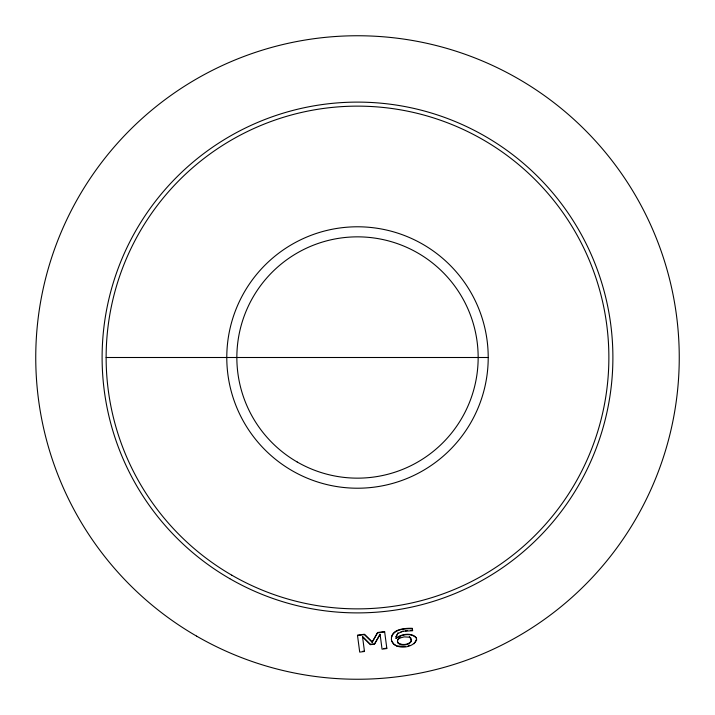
<?xml version="1.0" encoding="UTF-8"?>
<svg xmlns="http://www.w3.org/2000/svg" width="715" height="715" viewBox="0 0 715 715"><rect width="100%" height="100%" fill="white"/><g stroke="black" fill="none" stroke-linecap="round" stroke-linejoin="round"><path stroke-width="1.07" d="M416.559 640.488L416.541 638.817C415.04 648.746 392.937 650.722 391.4 639.38M411.277 641.614L410.785 637.878L409.32 636.833L411.491 639.871C410.928 645.511 401.973 646.011 398.192 643.312L397.477 641.721L397.71 639.63L399.873 637.691L397.755 639.997M396.056 636.645L398.005 633.07L396.056 636.645L396.137 638.495C401.356 634.42 411.348 632.561 416.228 637.95L416.184 637.583C411.304 632.203 401.312 634.062 396.092 638.138L396.137 638.495M391.409 637.61C393.608 628.851 404.931 628.691 412.358 628.673M414.039 643.777L416.514 640.122M362.55 636.824L370.54 644.662L374.463 644.152L380.13 634.509M377.672 632.498L372.166 642.177L377.672 632.498L384.616 631.586L386.851 648.532L382.051 649.166L380.076 634.151L374.463 644.152M397.424 641.364L398.148 642.955C401.884 645.547 408.408 644.93 411.232 641.248M398.049 633.427L403.019 631.247L412.635 630.737L412.314 628.315C404.467 628.083 390.56 629.075 391.454 639.746M399.917 638.048L404.136 636.886L409.364 637.19M409.588 645.216L408.068 645.976M372.122 641.82L364.4 634.25L357.473 635.161L359.708 652.107L364.471 651.481L362.496 636.466L370.54 644.662M357.527 635.519L364.444 634.607L372.166 642.177M377.717 632.855L384.661 631.944M370.495 644.304L373.436 643.92M362.523 651.365L364.427 651.115M383.928 648.55L386.797 648.174M397.933 646.038L405.369 646.423M106.133 357.5L488.211 357.5A130.711 130.711 0 0 0 292.149 244.298A130.711 130.711 0 0 0 292.14 470.702A130.711 130.711 0 0 0 488.211 357.5M410.83 630.29L412.591 630.38M391.847 641.275L393.795 644.224L397.236 646.28M416.184 637.583L416.586 639.183M407.228 630.639L405.351 630.836M403.019 631.247L401.026 631.81M229.801 578.676A255.389 255.389 0 0 0 612.889 357.5A255.389 255.389 0 0 0 229.81 136.324A255.389 255.389 0 0 0 229.801 578.676M231.812 575.191A251.367 251.367 0 0 0 608.867 357.5A251.367 251.367 0 0 0 231.821 139.809A251.367 251.367 0 0 0 231.812 575.191M196.625 636.144A321.75 321.75 0 0 0 679.25 357.5A321.75 321.75 0 0 0 196.625 78.856A321.75 321.75 0 0 0 196.625 636.144M297.172 461.988A120.656 120.656 0 0 0 478.156 357.5A120.656 120.656 0 0 0 297.172 253.012A120.656 120.656 0 0 0 297.172 461.988"/></g></svg>
